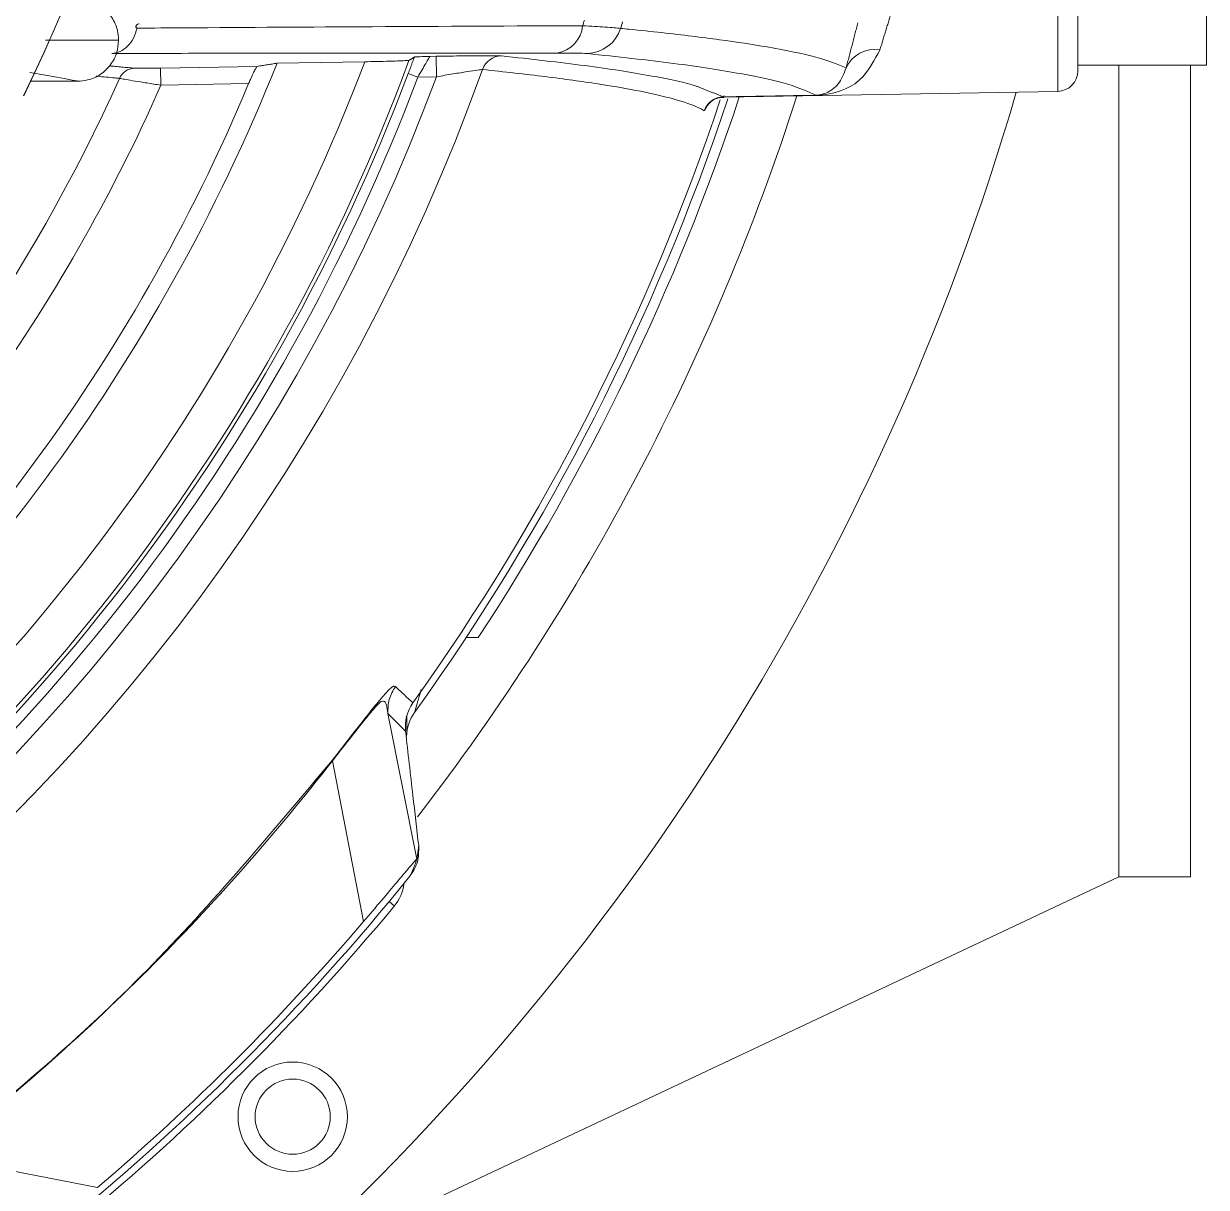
# Model space of a CAD drawing. Extents: x 16.7 to 113.1, y 4.5 to 84.5.
# Drawn here: x 109.13 to 110.861, y 33.252 to 34.955 of the extents above; entities that cross this region are included whole.
import ezdxf

# ---------------------------------------------------------------- set-up
doc = ezdxf.new("R2010")
doc.units = 0
doc.header["$MEASUREMENT"] = 0
doc.linetypes.add('SLD-SOLID', pattern=[0])
doc.layers.add('OBJECT', color=7, linetype='CONTINUOUS')

msp = doc.modelspace()

# ---------------------------------------------------------------- linework, layer by layer
at = {"layer": 'OBJECT', "linetype": 'SLD-SOLID', "lineweight": 15}
for p, q in [((110.6727, 35.1139), (110.6727, 34.8976)), ((110.8607, 35.1139), (110.8607, 34.8945)), ((110.6432, 34.856), (110.6432, 34.9762)), ((109.7247, 34.9072), (109.7339, 34.9074)), ((109.7344, 34.8774), (109.7339, 34.9074)), ((109.3307, 34.8901), (109.4722, 34.8926)), ((109.3311, 34.8651), (109.3307, 34.8901)), ((109.6292, 34.8994), (109.5009, 34.8972)), ((110.6727, 34.8976), (110.6727, 34.886)), ((110.6727, 34.8945), (110.8607, 34.8945)), ((110.7327, 34.8945), (110.7327, 33.7065)), ((110.8376, 33.7065), (110.8376, 34.8945)), ((109.1406, 34.8709), (109.2092, 34.8709)), ((109.707, 34.8769), (109.693, 34.8822)), ((109.7344, 34.8774), (109.707, 34.8769)), ((109.4594, 34.8673), (109.3311, 34.8651)), ((110.1552, 34.8474), (110.6432, 34.856)), ((110.1322, 34.838), (110.1307, 34.8349)), ((109.7955, 34.0565), (109.7775, 34.0565)), ((109.7056, 33.7321), (109.6632, 33.9453)), ((109.6274, 33.6407), (109.5821, 33.8763)), ((110.7327, 33.7065), (109.7133, 33.2256)), ((110.8376, 33.7065), (110.7327, 33.7065)), ((109.6726, 33.6636), (109.6649, 33.67)), ((109.2385, 33.2518), (109.0029, 33.297))]:
    msp.add_line(p, q, dxfattribs=at)
at = {"layer": 'OBJECT', "linetype": 'SLD-SOLID', "lineweight": 15, "flags": 128}
msp.add_lwpolyline([(109.1391, 34.8835), (109.1622, 34.8795), (109.1787, 34.8766), (109.1895, 34.8747), (109.1967, 34.8734), (109.2013, 34.8726), (109.2043, 34.872), (109.2062, 34.8716), (109.2074, 34.8714), (109.2082, 34.8712), (109.2087, 34.8711), (109.209, 34.871), (109.2092, 34.871), (109.2093, 34.8709), (109.2093, 34.8709), (109.2093, 34.8709), (109.2093, 34.8709), (109.2093, 34.8709), (109.2093, 34.8709), (109.2093, 34.8709), (109.2093, 34.8709), (109.2092, 34.8709), (109.2092, 34.8709), (109.2092, 34.8709), (109.2092, 34.8709), (109.2092, 34.8709), (109.2092, 34.8709), (109.2092, 34.8709), (109.2092, 34.8709)], dxfattribs=at)
at = {"layer": 'OBJECT', "linetype": 'SLD-SOLID', "lineweight": 15}
for radius in [0.08, 0.055]:
    msp.add_circle((109.5239, 33.3552), radius, dxfattribs=at)
for centre, radius, start, end in [((106.9722, 35.907), 2.3074, 332.557, 27.443), ((106.9722, 35.907), 2.3128, 332.557, 27.443), ((106.9722, 35.907), 2.4031, 333.8964, 26.1036), ((106.9722, 35.907), 2.4032, 333.8964, 0), ((106.9727, 35.9065), 3.1248, 342.2171, 342.3692), ((106.9727, 35.9065), 3.1787, 342.4546, 342.636), ((109.904, 34.956), 0.0443, 278.0542, 355.019), ((109.9536, 34.9637), 0.0523, 271.2398, 342.7673), ((109.8299, 34.8781), 0.0299, 91.2274, 160.5297), ((110.3751, 34.8719), 0.0454, 79.9348, 155.8549), ((106.9727, 35.9065), 3.0068, 273.8025, 340.2009), ((106.9727, 35.9065), 2.841, 306.0134, 339.2386), ((106.9727, 35.9065), 2.901, 305.4751, 339.7287), ((106.9727, 35.9065), 2.7223, 308.6592, 338.2371), ((109.2931, 34.865), 0.0248, 91.2344, 156.256), ((106.9727, 35.9065), 2.9472, 273.9337, 339.5632), ((106.9727, 35.9065), 2.9067, 305.3048, 339.3669), ((106.9727, 35.9065), 2.9217, 305.3048, 339.3669), ((106.9727, 35.9065), 2.5186, 314.2236, 335.8244), ((110.6427, 34.886), 0.03, 271, 0), ((106.9727, 35.9065), 3.76, 279.0637, 343.7593), ((106.9727, 35.9065), 2.6951, 309.3168, 337.3213), ((106.9727, 35.9065), 2.5781, 312.4315, 336.1759), ((106.9727, 35.9065), 3.35, 324.4956, 341.4994), ((106.9727, 35.9065), 3.36, 324.3266, 341.585), ((106.9727, 35.9065), 3.4547, 322.3103, 342.1811), ((106.9727, 35.9065), 3.375, 326.7599, 341.7193), ((110.1545, 34.818), 0.03, 91.0246, 161.1089), ((110.1545, 34.8179), 0.03, 91.0057, 161.0105), ((110.1529, 34.8212), 0.026, 85.7193, 147.4762), ((110.2928, 34.8503), 0.00343, 179.3626, 180.6374), ((109.7487, 33.9261), 0.06, 144.4956, 186.5184), ((109.7526, 33.9109), 0.062, 144.3266, 179), ((109.7312, 34.0675), 0.2425, 231.9012, 232.0702), ((106.9727, 35.9065), 3.5, 308.9328, 321.0672), ((109.6249, 33.7032), 0.062, 320.2829, 353.5583), ((106.9727, 35.9065), 3.51, 309.6151, 320.2829), ((106.9727, 35.9065), 3.4902, 310.4808, 319.5192)]:
    msp.add_arc(centre, radius, start, end, dxfattribs=at)
for points, knots in [([(109.2092, 34.9909), (109.2154, 34.9903), (109.2284, 34.9891), (109.2461, 34.9795), (109.2601, 34.9646), (109.268, 34.9475), (109.2688, 34.9358), (109.2692, 34.9309)], [0, 0, 0, 0, 0.19834, 0.412972, 0.627088, 0.843128, 1, 1, 1, 1]), ([(109.299, 34.9551), (109.2987, 34.9551), (109.2979, 34.955), (109.2967, 34.9543), (109.2957, 34.9533), (109.2951, 34.9524), (109.2947, 34.9515), (109.2945, 34.9507), (109.2945, 34.9499), (109.2948, 34.9492), (109.2953, 34.9487), (109.2959, 34.9486), (109.2961, 34.9485)], [0, 0, 0, 0, 0.11179, 0.308323, 0.405355, 0.512738, 0.582945, 0.64962, 0.723408, 0.796438, 0.884273, 1, 1, 1, 1]), ([(109.2961, 34.9485), (109.3192, 34.9487), (109.4346, 34.9495), (109.6525, 34.9508), (109.8458, 34.9517), (109.9482, 34.9521)], [0, 0, 0, 0, 0.105236, 0.526182, 1, 1, 1, 1]), ([(109.9482, 34.9521), (109.96, 34.9514), (109.9881, 34.9497), (109.9979, 34.9488), (110.0035, 34.9482)], [0, 0, 0, 0, 0.422663, 1, 1, 1, 1]), ([(110.0035, 34.9482), (110.0077, 34.9478), (110.0286, 34.9457), (110.0803, 34.9403), (110.1508, 34.9317), (110.2285, 34.9198), (110.295, 34.9061), (110.3208, 34.8957), (110.3337, 34.8904)], [0, 0, 0, 0, 0.023416, 0.1170808, 0.3044447, 0.4918087, 0.7459043, 1, 1, 1, 1]), ([(109.2692, 34.9309), (109.2686, 34.9246), (109.2674, 34.9117), (109.2578, 34.8939), (109.2429, 34.8799), (109.2258, 34.8721), (109.2141, 34.8712), (109.2092, 34.8709)], [0, 0, 0, 0, 0.19834, 0.412972, 0.627088, 0.843128, 1, 1, 1, 1]), ([(109.693, 34.8822), (109.695, 34.8876), (109.6982, 34.8961), (109.701, 34.9036), (109.7021, 34.9063)], [0, 0, 0, 0, 0.637342, 1, 1, 1, 1]), ([(109.7021, 34.9063), (109.7024, 34.9063), (109.7034, 34.9065), (109.7116, 34.9068), (109.72, 34.9071), (109.7247, 34.9072), (109.7247, 34.9072)], [0, 0, 0, 0, 0.171553, 0.467213, 0.995099, 1, 1, 1, 1]), ([(109.7247, 34.9072), (109.7246, 34.9072), (109.7244, 34.9069), (109.7226, 34.904), (109.7186, 34.8972), (109.7132, 34.8877), (109.7091, 34.8805), (109.707, 34.8769)], [0, 0, 0, 0, 0.0779896, 0.284742, 0.5120302, 0.7543117, 1, 1, 1, 1]), ([(109.7339, 34.9074), (109.7453, 34.9076), (109.7682, 34.9079), (109.7983, 34.9082), (109.8198, 34.9082), (109.8276, 34.9081), (109.8291, 34.9079), (109.8293, 34.9079)], [0, 0, 0, 0, 0.252657, 0.505679, 0.747853, 0.97329, 1, 1, 1, 1]), ([(109.8293, 34.9079), (109.8722, 34.9032), (109.958, 34.8938), (110.0489, 34.879), (110.1016, 34.8687), (110.1153, 34.8632), (110.116, 34.863)], [0, 0, 0, 0, 0.32767, 0.655533, 0.983972, 1, 1, 1, 1]), ([(109.9547, 34.9114), (109.9502, 34.9117), (109.9423, 34.9121), (109.9198, 34.9121), (109.9102, 34.9121)], [0, 0, 0, 0, 0.576404, 1, 1, 1, 1]), ([(110.2894, 34.8503), (110.2777, 34.8557), (110.2544, 34.8665), (110.183, 34.882), (110.0872, 34.8971), (109.9989, 34.9067), (109.9547, 34.9114)], [0, 0, 0, 0, 0.249631, 0.499408, 0.749629, 1, 1, 1, 1]), ([(110.383, 34.9165), (110.3754, 34.9023), (110.3566, 34.8671), (110.3231, 34.8539), (110.2975, 34.8507), (110.2945, 34.8505), (110.292, 34.8503), (110.2904, 34.8503), (110.2896, 34.8503), (110.2894, 34.8503)], [0, 0, 0, 0, 0.3745, 0.926844, 0.953374, 0.977897, 0.987313, 0.997171, 1, 1, 1, 1]), ([(109.2926, 34.8899), (109.2934, 34.8898), (109.2951, 34.8898), (109.3022, 34.8897), (109.3119, 34.8898), (109.322, 34.8899), (109.3285, 34.8901), (109.3307, 34.8901)], [0, 0, 0, 0, 0.208512, 0.416631, 0.635068, 0.874063, 1, 1, 1, 1]), ([(109.4722, 34.8926), (109.4718, 34.8923), (109.471, 34.8916), (109.4687, 34.8875), (109.4656, 34.8814), (109.4624, 34.8743), (109.4603, 34.8694), (109.4594, 34.8673)], [0, 0, 0, 0, 0.199566, 0.398712, 0.60884, 0.836454, 1, 1, 1, 1]), ([(109.694, 34.9014), (109.6932, 34.9013), (109.6916, 34.9011), (109.6812, 34.9006), (109.6659, 34.9002), (109.6477, 34.8997), (109.6349, 34.8995), (109.6292, 34.8994)], [0, 0, 0, 0, 0.199271, 0.39838, 0.604049, 0.823538, 1, 1, 1, 1]), ([(109.8017, 34.888), (109.8016, 34.888), (109.8006, 34.888), (109.795, 34.8873), (109.7797, 34.885), (109.7585, 34.8816), (109.7425, 34.8788), (109.7344, 34.8774)], [0, 0, 0, 0, 0.02565, 0.243452, 0.482622, 0.73914, 1, 1, 1, 1]), ([(110.1261, 34.8277), (110.1256, 34.828), (110.1233, 34.8294), (110.1121, 34.8352), (110.0857, 34.8444), (110.0352, 34.8561), (109.9725, 34.867), (109.8964, 34.8776), (109.8333, 34.8845), (109.8017, 34.888)], [0, 0, 0, 0, 0.013096, 0.06548, 0.275026, 0.456131, 0.637291, 0.818617, 1, 1, 1, 1]), ([(110.3337, 34.8904), (110.3304, 34.8818), (110.3252, 34.8685), (110.3109, 34.8565), (110.302, 34.8521), (110.2934, 34.8507), (110.292, 34.8505), (110.2909, 34.8504), (110.2902, 34.8504), (110.2899, 34.8504), (110.2896, 34.8503), (110.2895, 34.8503), (110.2894, 34.8503)], [0, 0, 0, 0, 0.37593, 0.58147, 0.938747, 0.964182, 0.985816, 0.992803, 0.995664, 0.998558, 0.998579, 1, 1, 1, 1]), ([(109.2704, 34.875), (109.2682, 34.8752), (109.2576, 34.8763), (109.2463, 34.8774), (109.2371, 34.8782), (109.2365, 34.8783)], [0, 0, 0, 0, 0.189142, 0.945708, 1, 1, 1, 1]), ([(109.3311, 34.8651), (109.3276, 34.8656), (109.3172, 34.8672), (109.3011, 34.8698), (109.2856, 34.8723), (109.2744, 34.8742), (109.2717, 34.8748), (109.2704, 34.875)], [0, 0, 0, 0, 0.122577, 0.356624, 0.574007, 0.78516, 1, 1, 1, 1]), ([(110.1539, 34.848), (110.1793, 34.8484), (110.2245, 34.8492), (110.2696, 34.85), (110.2894, 34.8503)], [0, 0, 0, 0, 0.5626401, 1, 1, 1, 1]), ([(110.2894, 34.8503), (110.2544, 34.8497), (110.2092, 34.8489), (110.1641, 34.8481), (110.154, 34.8479)], [0, 0, 0, 0, 0.775375, 1, 1, 1, 1]), ([(109.5816, 33.8767), (109.5906, 33.8883), (109.6087, 33.9115), (109.6332, 33.9428), (109.6536, 33.9682), (109.6709, 33.9872), (109.6728, 33.9859), (109.6741, 33.985)], [0, 0, 0, 0, 0.13867, 0.277419, 0.423115, 0.599885, 1, 1, 1, 1]), ([(109.6741, 33.985), (109.6705, 33.9788), (109.6634, 33.9666), (109.6632, 33.9524), (109.6632, 33.9453)], [0, 0, 0, 0, 0.499999, 1, 1, 1, 1]), ([(109.6741, 33.985), (109.6777, 33.9816), (109.6864, 33.9734), (109.6953, 33.9652), (109.6994, 33.9613), (109.6997, 33.961), (109.6998, 33.9609)], [0, 0, 0, 0, 0.224142, 0.545792, 0.867469, 1, 1, 1, 1]), ([(109.7119, 33.9803), (109.7117, 33.9799), (109.7099, 33.9733), (109.707, 33.9635), (109.704, 33.9532), (109.7025, 33.9479), (109.7023, 33.9473), (109.7022, 33.947)], [0, 0, 0, 0, 0.026589, 0.413479, 0.688738, 0.851928, 1, 1, 1, 1]), ([(109.6632, 33.9453), (109.6632, 33.9453), (109.6631, 33.9455), (109.6615, 33.9533), (109.661, 33.9668), (109.6522, 33.9624), (109.6441, 33.954), (109.6374, 33.9461), (109.6243, 33.93), (109.6078, 33.9092), (109.5906, 33.8872), (109.5821, 33.8763), (109.5821, 33.8763)], [0, 0, 0, 0, 0.000008, 0.011235, 0.408406, 0.550964, 0.581776, 0.700643, 0.724685, 0.86239, 0.999992, 1, 1, 1, 1]), ([(109.6891, 33.9193), (109.689, 33.9194), (109.6887, 33.9197), (109.6846, 33.9238), (109.6755, 33.933), (109.6668, 33.9417), (109.6632, 33.9453)], [0, 0, 0, 0, 0.132531, 0.454207, 0.77585, 1, 1, 1, 1]), ([(109.6891, 33.9193), (109.6926, 33.888), (109.699, 33.8321), (109.7054, 33.7762), (109.7082, 33.7516)], [0, 0, 0, 0, 0.56, 1, 1, 1, 1]), ([(109.0025, 33.2976), (109.0559, 33.3408), (109.1627, 33.4273), (109.3626, 33.6147), (109.4941, 33.7721), (109.5816, 33.8767)], [0, 0, 0, 0, 0.251148, 0.502295, 1, 1, 1, 1]), ([(109.5821, 33.8763), (109.5821, 33.8763), (109.4985, 33.7688), (109.3625, 33.6146), (109.163, 33.4271), (109.0571, 33.3392), (109.0029, 33.297), (109.0029, 33.297)], [0, 0, 0, 0, 0.000003, 0.497705, 0.748853, 0.999997, 1, 1, 1, 1]), ([(109.7082, 33.7516), (109.7083, 33.7435), (109.7085, 33.7274), (109.6997, 33.7138), (109.6953, 33.707)], [0, 0, 0, 0, 0.49976, 1, 1, 1, 1]), ([(109.7056, 33.7321), (109.7055, 33.7321), (109.7052, 33.732), (109.7024, 33.7291), (109.6943, 33.7198), (109.6772, 33.6996), (109.6541, 33.6721), (109.6365, 33.6514), (109.6274, 33.6407)], [0, 0, 0, 0, 0.061294, 0.157978, 0.353027, 0.568967, 0.775602, 1, 1, 1, 1]), ([(109.6953, 33.707), (109.6954, 33.7073), (109.6957, 33.7078), (109.6975, 33.7115), (109.6999, 33.717), (109.7028, 33.7239), (109.7047, 33.7294), (109.7056, 33.7321)], [0, 0, 0, 0, 0.187126, 0.391336, 0.595144, 0.79397, 1, 1, 1, 1])]:
    msp.add_open_spline(points, degree=3, knots=knots, dxfattribs=at)
for points, degree in [([(110.4004, 34.9736), (110.383, 34.9165)], 1), ([(110.3337, 34.8904), (110.3508, 34.9563)], 1), ([(109.2961, 34.9485), (109.2946, 34.9435), (109.2914, 34.9333), (109.2826, 34.9216), (109.2716, 34.9134), (109.2634, 34.9122), (109.2593, 34.9116)], 3), ([(109.2692, 34.9309), (109.162, 34.9309)], 1), ([(109.9102, 34.9121), (109.2593, 34.9116)], 1), ([(109.7021, 34.9063), (109.694, 34.9014)], 1), ([(109.2556, 34.8933), (109.2926, 34.8899)], 1), ([(109.5009, 34.8972), (109.4722, 34.8926)], 1), ([(110.116, 34.863), (110.1539, 34.848)], 1), ([(110.1322, 34.838), (110.1261, 34.8277)], 1), ([(110.1539, 34.848), (110.154, 34.8479)], 1), ([(110.154, 34.8479), (110.1551, 34.8497)], 1), ([(110.1261, 34.8277), (110.1261, 34.8277)], 1), ([(109.6632, 33.9453), (109.6632, 33.9453)], 1), ([(109.6911, 33.9413), (109.6906, 33.912)], 1), ([(109.7056, 33.7321), (109.7082, 33.7516)], 1)]:
    msp.add_open_spline(points, degree=degree, dxfattribs=at)

doc.saveas('drawing.dxf')
